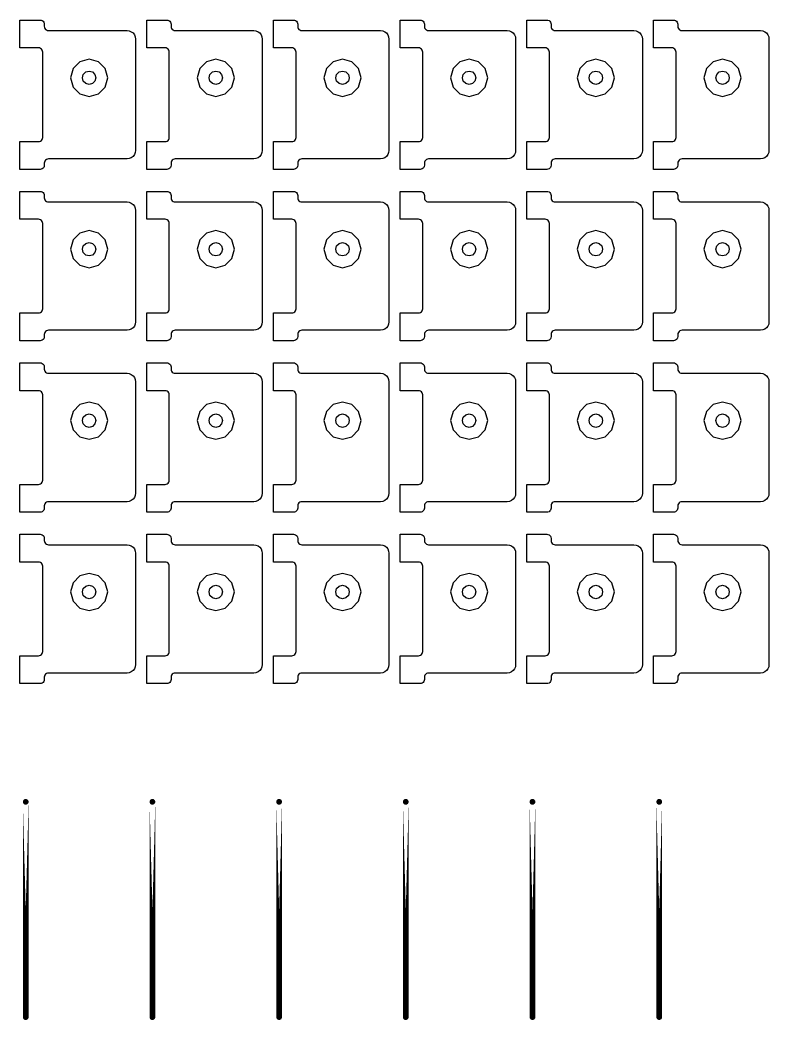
# Model space of a CAD drawing. Extents: x 11 to 212, y 11 to 212.
# Drawn here: x 157 to 167.44, y 46.96 to 60.89 of the extents above; entities that cross this region are included whole.
import ezdxf

# ---------------------------------------------------------------- set-up
doc = ezdxf.new("R2010")
doc.units = 0
doc.layers.get('0').update_dxf_attribs({"linetype": 'continuous'})
doc.layers.add('G', color=7, linetype='continuous')

# ---------------------------------------------------------------- blocks, each defined once
blk = doc.blocks.new('cutlineendpoint')
at = {"const_width": 0.04}
blk.add_lwpolyline([(-0.02, 0, 1), (0.02, 0, 1)], format="xyb", close=True, dxfattribs=at)

msp = doc.modelspace()

# ---------------------------------------------------------------- linework, layer by layer
at = {"layer": 'G'}
for points in [[(157.259, 59.2), (157.274, 59.202), (157.288, 59.208), (157.3, 59.217), (157.31, 59.229), (157.316, 59.244), (157.318, 59.259), (157.318, 60.447), (157.316, 60.462), (157.31, 60.476), (157.3, 60.489), (157.288, 60.498), (157.274, 60.504), (157.259, 60.506), (157.002, 60.506), (157.002, 60.894), (157.282, 60.894), (157.298, 60.892), (157.312, 60.886), (157.324, 60.877), (157.333, 60.865), (157.339, 60.851), (157.341, 60.835), (157.341, 60.806), (157.343, 60.791), (157.349, 60.776), (157.358, 60.764), (157.371, 60.755), (157.385, 60.749), (157.4, 60.747), (158.494, 60.747), (158.525, 60.743), (158.553, 60.731), (158.577, 60.713), (158.596, 60.688), (158.608, 60.66), (158.612, 60.629), (158.612, 59.076), (158.608, 59.046), (158.596, 59.018), (158.577, 58.993), (158.553, 58.975), (158.525, 58.963), (158.494, 58.959), (157.4, 58.959), (157.385, 58.957), (157.371, 58.951), (157.358, 58.942), (157.349, 58.929), (157.343, 58.915), (157.341, 58.9), (157.341, 58.871), (157.339, 58.855), (157.333, 58.841), (157.324, 58.829), (157.312, 58.82), (157.298, 58.814), (157.282, 58.812), (157.002, 58.812), (157.002, 59.2)], [(159.024, 59.2), (159.039, 59.202), (159.053, 59.208), (159.065, 59.217), (159.074, 59.229), (159.08, 59.244), (159.082, 59.259), (159.082, 60.447), (159.08, 60.462), (159.074, 60.476), (159.065, 60.489), (159.053, 60.498), (159.039, 60.504), (159.024, 60.506), (158.767, 60.506), (158.767, 60.894), (159.047, 60.894), (159.062, 60.892), (159.076, 60.886), (159.089, 60.877), (159.098, 60.865), (159.104, 60.851), (159.106, 60.835), (159.106, 60.806), (159.108, 60.791), (159.114, 60.776), (159.123, 60.764), (159.135, 60.755), (159.149, 60.749), (159.165, 60.747), (160.259, 60.747), (160.289, 60.743), (160.318, 60.731), (160.342, 60.713), (160.361, 60.688), (160.372, 60.66), (160.376, 60.629), (160.376, 59.076), (160.372, 59.046), (160.361, 59.018), (160.342, 58.993), (160.318, 58.975), (160.289, 58.963), (160.259, 58.959), (159.165, 58.959), (159.149, 58.957), (159.135, 58.951), (159.123, 58.942), (159.114, 58.929), (159.108, 58.915), (159.106, 58.9), (159.106, 58.871), (159.104, 58.855), (159.098, 58.841), (159.089, 58.829), (159.076, 58.82), (159.062, 58.814), (159.047, 58.812), (158.767, 58.812), (158.767, 59.2)], [(160.788, 59.2), (160.803, 59.202), (160.818, 59.208), (160.83, 59.217), (160.839, 59.229), (160.845, 59.244), (160.847, 59.259), (160.847, 60.447), (160.845, 60.462), (160.839, 60.476), (160.83, 60.489), (160.818, 60.498), (160.803, 60.504), (160.788, 60.506), (160.532, 60.506), (160.532, 60.894), (160.812, 60.894), (160.827, 60.892), (160.841, 60.886), (160.853, 60.877), (160.863, 60.865), (160.869, 60.851), (160.871, 60.835), (160.871, 60.806), (160.873, 60.791), (160.878, 60.776), (160.888, 60.764), (160.9, 60.755), (160.914, 60.749), (160.929, 60.747), (162.024, 60.747), (162.054, 60.743), (162.082, 60.731), (162.107, 60.713), (162.125, 60.688), (162.137, 60.66), (162.141, 60.629), (162.141, 59.076), (162.137, 59.046), (162.125, 59.018), (162.107, 58.993), (162.082, 58.975), (162.054, 58.963), (162.024, 58.959), (160.929, 58.959), (160.914, 58.957), (160.9, 58.951), (160.888, 58.942), (160.878, 58.929), (160.873, 58.915), (160.871, 58.9), (160.871, 58.871), (160.869, 58.855), (160.863, 58.841), (160.853, 58.829), (160.841, 58.82), (160.827, 58.814), (160.812, 58.812), (160.532, 58.812), (160.532, 59.2)], [(162.553, 59.2), (162.568, 59.202), (162.582, 59.208), (162.595, 59.217), (162.604, 59.229), (162.61, 59.244), (162.612, 59.259), (162.612, 60.447), (162.61, 60.462), (162.604, 60.476), (162.595, 60.489), (162.582, 60.498), (162.568, 60.504), (162.553, 60.506), (162.296, 60.506), (162.296, 60.894), (162.576, 60.894), (162.592, 60.892), (162.606, 60.886), (162.618, 60.877), (162.627, 60.865), (162.633, 60.851), (162.635, 60.835), (162.635, 60.806), (162.637, 60.791), (162.643, 60.776), (162.653, 60.764), (162.665, 60.755), (162.679, 60.749), (162.694, 60.747), (163.788, 60.747), (163.819, 60.743), (163.847, 60.731), (163.871, 60.713), (163.89, 60.688), (163.902, 60.66), (163.906, 60.629), (163.906, 59.076), (163.902, 59.046), (163.89, 59.018), (163.871, 58.993), (163.847, 58.975), (163.819, 58.963), (163.788, 58.959), (162.694, 58.959), (162.679, 58.957), (162.665, 58.951), (162.653, 58.942), (162.643, 58.929), (162.637, 58.915), (162.635, 58.9), (162.635, 58.871), (162.633, 58.855), (162.627, 58.841), (162.618, 58.829), (162.606, 58.82), (162.592, 58.814), (162.576, 58.812), (162.296, 58.812), (162.296, 59.2)], [(164.318, 59.2), (164.333, 59.202), (164.347, 59.208), (164.359, 59.217), (164.369, 59.229), (164.374, 59.244), (164.376, 59.259), (164.376, 60.447), (164.374, 60.462), (164.369, 60.476), (164.359, 60.489), (164.347, 60.498), (164.333, 60.504), (164.318, 60.506), (164.061, 60.506), (164.061, 60.894), (164.341, 60.894), (164.356, 60.892), (164.371, 60.886), (164.383, 60.877), (164.392, 60.865), (164.398, 60.851), (164.4, 60.835), (164.4, 60.806), (164.402, 60.791), (164.408, 60.776), (164.417, 60.764), (164.429, 60.755), (164.444, 60.749), (164.459, 60.747), (165.553, 60.747), (165.583, 60.743), (165.612, 60.731), (165.636, 60.713), (165.655, 60.688), (165.667, 60.66), (165.671, 60.629), (165.671, 59.076), (165.667, 59.046), (165.655, 59.018), (165.636, 58.993), (165.612, 58.975), (165.583, 58.963), (165.553, 58.959), (164.459, 58.959), (164.444, 58.957), (164.429, 58.951), (164.417, 58.942), (164.408, 58.929), (164.402, 58.915), (164.4, 58.9), (164.4, 58.871), (164.398, 58.855), (164.392, 58.841), (164.383, 58.829), (164.371, 58.82), (164.356, 58.814), (164.341, 58.812), (164.061, 58.812), (164.061, 59.2)], [(166.082, 59.2), (166.098, 59.202), (166.112, 59.208), (166.124, 59.217), (166.133, 59.229), (166.139, 59.244), (166.141, 59.259), (166.141, 60.447), (166.139, 60.462), (166.133, 60.476), (166.124, 60.489), (166.112, 60.498), (166.098, 60.504), (166.082, 60.506), (165.826, 60.506), (165.826, 60.894), (166.106, 60.894), (166.121, 60.892), (166.135, 60.886), (166.147, 60.877), (166.157, 60.865), (166.163, 60.851), (166.165, 60.835), (166.165, 60.806), (166.167, 60.791), (166.173, 60.776), (166.182, 60.764), (166.194, 60.755), (166.208, 60.749), (166.224, 60.747), (167.318, 60.747), (167.348, 60.743), (167.376, 60.731), (167.401, 60.713), (167.42, 60.688), (167.431, 60.66), (167.435, 60.629), (167.435, 59.076), (167.431, 59.046), (167.42, 59.018), (167.401, 58.993), (167.376, 58.975), (167.348, 58.963), (167.318, 58.959), (166.224, 58.959), (166.208, 58.957), (166.194, 58.951), (166.182, 58.942), (166.173, 58.929), (166.167, 58.915), (166.165, 58.9), (166.165, 58.871), (166.163, 58.855), (166.157, 58.841), (166.147, 58.829), (166.135, 58.82), (166.121, 58.814), (166.106, 58.812), (165.826, 58.812), (165.826, 59.2)], [(158.189, 59.959), (158.224, 60.088), (158.189, 60.218), (158.094, 60.312), (157.965, 60.347), (157.835, 60.312), (157.741, 60.218), (157.706, 60.088), (157.741, 59.959), (157.835, 59.864), (157.965, 59.829), (158.094, 59.864)], [(159.954, 59.959), (159.988, 60.088), (159.954, 60.218), (159.859, 60.312), (159.729, 60.347), (159.6, 60.312), (159.505, 60.218), (159.471, 60.088), (159.505, 59.959), (159.6, 59.864), (159.729, 59.829), (159.859, 59.864)], [(161.718, 59.959), (161.753, 60.088), (161.718, 60.218), (161.624, 60.312), (161.494, 60.347), (161.365, 60.312), (161.27, 60.218), (161.235, 60.088), (161.27, 59.959), (161.365, 59.864), (161.494, 59.829), (161.624, 59.864)], [(163.483, 59.959), (163.518, 60.088), (163.483, 60.218), (163.388, 60.312), (163.259, 60.347), (163.129, 60.312), (163.035, 60.218), (163, 60.088), (163.035, 59.959), (163.129, 59.864), (163.259, 59.829), (163.388, 59.864)], [(165.248, 59.959), (165.282, 60.088), (165.248, 60.218), (165.153, 60.312), (165.024, 60.347), (164.894, 60.312), (164.799, 60.218), (164.765, 60.088), (164.799, 59.959), (164.894, 59.864), (165.024, 59.829), (165.153, 59.864)], [(167.012, 59.959), (167.047, 60.088), (167.012, 60.218), (166.918, 60.312), (166.788, 60.347), (166.659, 60.312), (166.564, 60.218), (166.529, 60.088), (166.564, 59.959), (166.659, 59.864), (166.788, 59.829), (166.918, 59.864)], [(158.059, 60.088), (158.046, 60.041), (158.012, 60.007), (157.965, 59.994), (157.918, 60.007), (157.883, 60.041), (157.871, 60.088), (157.883, 60.135), (157.918, 60.17), (157.965, 60.182), (158.012, 60.17), (158.046, 60.135)], [(159.824, 60.088), (159.811, 60.041), (159.776, 60.007), (159.729, 59.994), (159.682, 60.007), (159.648, 60.041), (159.635, 60.088), (159.648, 60.135), (159.682, 60.17), (159.729, 60.182), (159.776, 60.17), (159.811, 60.135)], [(161.588, 60.088), (161.576, 60.041), (161.541, 60.007), (161.494, 59.994), (161.447, 60.007), (161.413, 60.041), (161.4, 60.088), (161.413, 60.135), (161.447, 60.17), (161.494, 60.182), (161.541, 60.17), (161.576, 60.135)], [(163.353, 60.088), (163.34, 60.041), (163.306, 60.007), (163.259, 59.994), (163.212, 60.007), (163.177, 60.041), (163.165, 60.088), (163.177, 60.135), (163.212, 60.17), (163.259, 60.182), (163.306, 60.17), (163.34, 60.135)], [(165.118, 60.088), (165.105, 60.041), (165.071, 60.007), (165.024, 59.994), (164.976, 60.007), (164.942, 60.041), (164.929, 60.088), (164.942, 60.135), (164.976, 60.17), (165.024, 60.182), (165.071, 60.17), (165.105, 60.135)], [(166.882, 60.088), (166.87, 60.041), (166.835, 60.007), (166.788, 59.994), (166.741, 60.007), (166.707, 60.041), (166.694, 60.088), (166.707, 60.135), (166.741, 60.17), (166.788, 60.182), (166.835, 60.17), (166.87, 60.135)], [(157.259, 56.812), (157.274, 56.814), (157.288, 56.82), (157.3, 56.829), (157.31, 56.841), (157.316, 56.855), (157.318, 56.871), (157.318, 58.059), (157.316, 58.074), (157.31, 58.088), (157.3, 58.1), (157.288, 58.11), (157.274, 58.116), (157.259, 58.118), (157.002, 58.118), (157.002, 58.506), (157.282, 58.506), (157.298, 58.504), (157.312, 58.498), (157.324, 58.489), (157.333, 58.476), (157.339, 58.462), (157.341, 58.447), (157.341, 58.418), (157.343, 58.402), (157.349, 58.388), (157.358, 58.376), (157.371, 58.367), (157.385, 58.361), (157.4, 58.359), (158.494, 58.359), (158.525, 58.355), (158.553, 58.343), (158.577, 58.324), (158.596, 58.3), (158.608, 58.272), (158.612, 58.241), (158.612, 56.688), (158.608, 56.658), (158.596, 56.629), (158.577, 56.605), (158.553, 56.586), (158.525, 56.575), (158.494, 56.571), (157.4, 56.571), (157.385, 56.569), (157.371, 56.563), (157.358, 56.553), (157.349, 56.541), (157.343, 56.527), (157.341, 56.512), (157.341, 56.482), (157.339, 56.467), (157.333, 56.453), (157.324, 56.441), (157.312, 56.431), (157.298, 56.426), (157.282, 56.424), (157.002, 56.424), (157.002, 56.812)], [(159.024, 56.812), (159.039, 56.814), (159.053, 56.82), (159.065, 56.829), (159.074, 56.841), (159.08, 56.855), (159.082, 56.871), (159.082, 58.059), (159.08, 58.074), (159.074, 58.088), (159.065, 58.1), (159.053, 58.11), (159.039, 58.116), (159.024, 58.118), (158.767, 58.118), (158.767, 58.506), (159.047, 58.506), (159.062, 58.504), (159.076, 58.498), (159.089, 58.489), (159.098, 58.476), (159.104, 58.462), (159.106, 58.447), (159.106, 58.418), (159.108, 58.402), (159.114, 58.388), (159.123, 58.376), (159.135, 58.367), (159.149, 58.361), (159.165, 58.359), (160.259, 58.359), (160.289, 58.355), (160.318, 58.343), (160.342, 58.324), (160.361, 58.3), (160.372, 58.272), (160.376, 58.241), (160.376, 56.688), (160.372, 56.658), (160.361, 56.629), (160.342, 56.605), (160.318, 56.586), (160.289, 56.575), (160.259, 56.571), (159.165, 56.571), (159.149, 56.569), (159.135, 56.563), (159.123, 56.553), (159.114, 56.541), (159.108, 56.527), (159.106, 56.512), (159.106, 56.482), (159.104, 56.467), (159.098, 56.453), (159.089, 56.441), (159.076, 56.431), (159.062, 56.426), (159.047, 56.424), (158.767, 56.424), (158.767, 56.812)], [(160.788, 56.812), (160.803, 56.814), (160.818, 56.82), (160.83, 56.829), (160.839, 56.841), (160.845, 56.855), (160.847, 56.871), (160.847, 58.059), (160.845, 58.074), (160.839, 58.088), (160.83, 58.1), (160.818, 58.11), (160.803, 58.116), (160.788, 58.118), (160.532, 58.118), (160.532, 58.506), (160.812, 58.506), (160.827, 58.504), (160.841, 58.498), (160.853, 58.489), (160.863, 58.476), (160.869, 58.462), (160.871, 58.447), (160.871, 58.418), (160.873, 58.402), (160.878, 58.388), (160.888, 58.376), (160.9, 58.367), (160.914, 58.361), (160.929, 58.359), (162.024, 58.359), (162.054, 58.355), (162.082, 58.343), (162.107, 58.324), (162.125, 58.3), (162.137, 58.272), (162.141, 58.241), (162.141, 56.688), (162.137, 56.658), (162.125, 56.629), (162.107, 56.605), (162.082, 56.586), (162.054, 56.575), (162.024, 56.571), (160.929, 56.571), (160.914, 56.569), (160.9, 56.563), (160.888, 56.553), (160.878, 56.541), (160.873, 56.527), (160.871, 56.512), (160.871, 56.482), (160.869, 56.467), (160.863, 56.453), (160.853, 56.441), (160.841, 56.431), (160.827, 56.426), (160.812, 56.424), (160.532, 56.424), (160.532, 56.812)], [(162.553, 56.812), (162.568, 56.814), (162.582, 56.82), (162.595, 56.829), (162.604, 56.841), (162.61, 56.855), (162.612, 56.871), (162.612, 58.059), (162.61, 58.074), (162.604, 58.088), (162.595, 58.1), (162.582, 58.11), (162.568, 58.116), (162.553, 58.118), (162.296, 58.118), (162.296, 58.506), (162.576, 58.506), (162.592, 58.504), (162.606, 58.498), (162.618, 58.489), (162.627, 58.476), (162.633, 58.462), (162.635, 58.447), (162.635, 58.418), (162.637, 58.402), (162.643, 58.388), (162.653, 58.376), (162.665, 58.367), (162.679, 58.361), (162.694, 58.359), (163.788, 58.359), (163.819, 58.355), (163.847, 58.343), (163.871, 58.324), (163.89, 58.3), (163.902, 58.272), (163.906, 58.241), (163.906, 56.688), (163.902, 56.658), (163.89, 56.629), (163.871, 56.605), (163.847, 56.586), (163.819, 56.575), (163.788, 56.571), (162.694, 56.571), (162.679, 56.569), (162.665, 56.563), (162.653, 56.553), (162.643, 56.541), (162.637, 56.527), (162.635, 56.512), (162.635, 56.482), (162.633, 56.467), (162.627, 56.453), (162.618, 56.441), (162.606, 56.431), (162.592, 56.426), (162.576, 56.424), (162.296, 56.424), (162.296, 56.812)], [(164.318, 56.812), (164.333, 56.814), (164.347, 56.82), (164.359, 56.829), (164.369, 56.841), (164.374, 56.855), (164.376, 56.871), (164.376, 58.059), (164.374, 58.074), (164.369, 58.088), (164.359, 58.1), (164.347, 58.11), (164.333, 58.116), (164.318, 58.118), (164.061, 58.118), (164.061, 58.506), (164.341, 58.506), (164.356, 58.504), (164.371, 58.498), (164.383, 58.489), (164.392, 58.476), (164.398, 58.462), (164.4, 58.447), (164.4, 58.418), (164.402, 58.402), (164.408, 58.388), (164.417, 58.376), (164.429, 58.367), (164.444, 58.361), (164.459, 58.359), (165.553, 58.359), (165.583, 58.355), (165.612, 58.343), (165.636, 58.324), (165.655, 58.3), (165.667, 58.272), (165.671, 58.241), (165.671, 56.688), (165.667, 56.658), (165.655, 56.629), (165.636, 56.605), (165.612, 56.586), (165.583, 56.575), (165.553, 56.571), (164.459, 56.571), (164.444, 56.569), (164.429, 56.563), (164.417, 56.553), (164.408, 56.541), (164.402, 56.527), (164.4, 56.512), (164.4, 56.482), (164.398, 56.467), (164.392, 56.453), (164.383, 56.441), (164.371, 56.431), (164.356, 56.426), (164.341, 56.424), (164.061, 56.424), (164.061, 56.812)], [(166.082, 56.812), (166.098, 56.814), (166.112, 56.82), (166.124, 56.829), (166.133, 56.841), (166.139, 56.855), (166.141, 56.871), (166.141, 58.059), (166.139, 58.074), (166.133, 58.088), (166.124, 58.1), (166.112, 58.11), (166.098, 58.116), (166.082, 58.118), (165.826, 58.118), (165.826, 58.506), (166.106, 58.506), (166.121, 58.504), (166.135, 58.498), (166.147, 58.489), (166.157, 58.476), (166.163, 58.462), (166.165, 58.447), (166.165, 58.418), (166.167, 58.402), (166.173, 58.388), (166.182, 58.376), (166.194, 58.367), (166.208, 58.361), (166.224, 58.359), (167.318, 58.359), (167.348, 58.355), (167.376, 58.343), (167.401, 58.324), (167.42, 58.3), (167.431, 58.272), (167.435, 58.241), (167.435, 56.688), (167.431, 56.658), (167.42, 56.629), (167.401, 56.605), (167.376, 56.586), (167.348, 56.575), (167.318, 56.571), (166.224, 56.571), (166.208, 56.569), (166.194, 56.563), (166.182, 56.553), (166.173, 56.541), (166.167, 56.527), (166.165, 56.512), (166.165, 56.482), (166.163, 56.467), (166.157, 56.453), (166.147, 56.441), (166.135, 56.431), (166.121, 56.426), (166.106, 56.424), (165.826, 56.424), (165.826, 56.812)], [(158.189, 57.571), (158.224, 57.7), (158.189, 57.829), (158.094, 57.924), (157.965, 57.959), (157.835, 57.924), (157.741, 57.829), (157.706, 57.7), (157.741, 57.571), (157.835, 57.476), (157.965, 57.441), (158.094, 57.476)], [(159.954, 57.571), (159.988, 57.7), (159.954, 57.829), (159.859, 57.924), (159.729, 57.959), (159.6, 57.924), (159.505, 57.829), (159.471, 57.7), (159.505, 57.571), (159.6, 57.476), (159.729, 57.441), (159.859, 57.476)], [(161.718, 57.571), (161.753, 57.7), (161.718, 57.829), (161.624, 57.924), (161.494, 57.959), (161.365, 57.924), (161.27, 57.829), (161.235, 57.7), (161.27, 57.571), (161.365, 57.476), (161.494, 57.441), (161.624, 57.476)], [(163.483, 57.571), (163.518, 57.7), (163.483, 57.829), (163.388, 57.924), (163.259, 57.959), (163.129, 57.924), (163.035, 57.829), (163, 57.7), (163.035, 57.571), (163.129, 57.476), (163.259, 57.441), (163.388, 57.476)], [(165.248, 57.571), (165.282, 57.7), (165.248, 57.829), (165.153, 57.924), (165.024, 57.959), (164.894, 57.924), (164.799, 57.829), (164.765, 57.7), (164.799, 57.571), (164.894, 57.476), (165.024, 57.441), (165.153, 57.476)], [(167.012, 57.571), (167.047, 57.7), (167.012, 57.829), (166.918, 57.924), (166.788, 57.959), (166.659, 57.924), (166.564, 57.829), (166.529, 57.7), (166.564, 57.571), (166.659, 57.476), (166.788, 57.441), (166.918, 57.476)], [(158.059, 57.7), (158.046, 57.653), (158.012, 57.618), (157.965, 57.606), (157.918, 57.618), (157.883, 57.653), (157.871, 57.7), (157.883, 57.747), (157.918, 57.782), (157.965, 57.794), (158.012, 57.782), (158.046, 57.747)], [(159.824, 57.7), (159.811, 57.653), (159.776, 57.618), (159.729, 57.606), (159.682, 57.618), (159.648, 57.653), (159.635, 57.7), (159.648, 57.747), (159.682, 57.782), (159.729, 57.794), (159.776, 57.782), (159.811, 57.747)], [(161.588, 57.7), (161.576, 57.653), (161.541, 57.618), (161.494, 57.606), (161.447, 57.618), (161.413, 57.653), (161.4, 57.7), (161.413, 57.747), (161.447, 57.782), (161.494, 57.794), (161.541, 57.782), (161.576, 57.747)], [(163.353, 57.7), (163.34, 57.653), (163.306, 57.618), (163.259, 57.606), (163.212, 57.618), (163.177, 57.653), (163.165, 57.7), (163.177, 57.747), (163.212, 57.782), (163.259, 57.794), (163.306, 57.782), (163.34, 57.747)], [(165.118, 57.7), (165.105, 57.653), (165.071, 57.618), (165.024, 57.606), (164.976, 57.618), (164.942, 57.653), (164.929, 57.7), (164.942, 57.747), (164.976, 57.782), (165.024, 57.794), (165.071, 57.782), (165.105, 57.747)], [(166.882, 57.7), (166.87, 57.653), (166.835, 57.618), (166.788, 57.606), (166.741, 57.618), (166.707, 57.653), (166.694, 57.7), (166.707, 57.747), (166.741, 57.782), (166.788, 57.794), (166.835, 57.782), (166.87, 57.747)], [(157.259, 54.424), (157.274, 54.426), (157.288, 54.431), (157.3, 54.441), (157.31, 54.453), (157.316, 54.467), (157.318, 54.482), (157.318, 55.671), (157.316, 55.686), (157.31, 55.7), (157.3, 55.712), (157.288, 55.722), (157.274, 55.727), (157.259, 55.729), (157.002, 55.729), (157.002, 56.118), (157.282, 56.118), (157.298, 56.116), (157.312, 56.11), (157.324, 56.1), (157.333, 56.088), (157.339, 56.074), (157.341, 56.059), (157.341, 56.029), (157.343, 56.014), (157.349, 56), (157.358, 55.988), (157.371, 55.978), (157.385, 55.973), (157.4, 55.971), (158.494, 55.971), (158.525, 55.967), (158.553, 55.955), (158.577, 55.936), (158.596, 55.912), (158.608, 55.883), (158.612, 55.853), (158.612, 54.3), (158.608, 54.27), (158.596, 54.241), (158.577, 54.217), (158.553, 54.198), (158.525, 54.186), (158.494, 54.182), (157.4, 54.182), (157.385, 54.18), (157.371, 54.174), (157.358, 54.165), (157.349, 54.153), (157.343, 54.139), (157.341, 54.124), (157.341, 54.094), (157.339, 54.079), (157.333, 54.065), (157.324, 54.053), (157.312, 54.043), (157.298, 54.037), (157.282, 54.035), (157.002, 54.035), (157.002, 54.424)], [(159.024, 54.424), (159.039, 54.426), (159.053, 54.431), (159.065, 54.441), (159.074, 54.453), (159.08, 54.467), (159.082, 54.482), (159.082, 55.671), (159.08, 55.686), (159.074, 55.7), (159.065, 55.712), (159.053, 55.722), (159.039, 55.727), (159.024, 55.729), (158.767, 55.729), (158.767, 56.118), (159.047, 56.118), (159.062, 56.116), (159.076, 56.11), (159.089, 56.1), (159.098, 56.088), (159.104, 56.074), (159.106, 56.059), (159.106, 56.029), (159.108, 56.014), (159.114, 56), (159.123, 55.988), (159.135, 55.978), (159.149, 55.973), (159.165, 55.971), (160.259, 55.971), (160.289, 55.967), (160.318, 55.955), (160.342, 55.936), (160.361, 55.912), (160.372, 55.883), (160.376, 55.853), (160.376, 54.3), (160.372, 54.27), (160.361, 54.241), (160.342, 54.217), (160.318, 54.198), (160.289, 54.186), (160.259, 54.182), (159.165, 54.182), (159.149, 54.18), (159.135, 54.174), (159.123, 54.165), (159.114, 54.153), (159.108, 54.139), (159.106, 54.124), (159.106, 54.094), (159.104, 54.079), (159.098, 54.065), (159.089, 54.053), (159.076, 54.043), (159.062, 54.037), (159.047, 54.035), (158.767, 54.035), (158.767, 54.424)], [(160.788, 54.424), (160.803, 54.426), (160.818, 54.431), (160.83, 54.441), (160.839, 54.453), (160.845, 54.467), (160.847, 54.482), (160.847, 55.671), (160.845, 55.686), (160.839, 55.7), (160.83, 55.712), (160.818, 55.722), (160.803, 55.727), (160.788, 55.729), (160.532, 55.729), (160.532, 56.118), (160.812, 56.118), (160.827, 56.116), (160.841, 56.11), (160.853, 56.1), (160.863, 56.088), (160.869, 56.074), (160.871, 56.059), (160.871, 56.029), (160.873, 56.014), (160.878, 56), (160.888, 55.988), (160.9, 55.978), (160.914, 55.973), (160.929, 55.971), (162.024, 55.971), (162.054, 55.967), (162.082, 55.955), (162.107, 55.936), (162.125, 55.912), (162.137, 55.883), (162.141, 55.853), (162.141, 54.3), (162.137, 54.27), (162.125, 54.241), (162.107, 54.217), (162.082, 54.198), (162.054, 54.186), (162.024, 54.182), (160.929, 54.182), (160.914, 54.18), (160.9, 54.174), (160.888, 54.165), (160.878, 54.153), (160.873, 54.139), (160.871, 54.124), (160.871, 54.094), (160.869, 54.079), (160.863, 54.065), (160.853, 54.053), (160.841, 54.043), (160.827, 54.037), (160.812, 54.035), (160.532, 54.035), (160.532, 54.424)], [(162.553, 54.424), (162.568, 54.426), (162.582, 54.431), (162.595, 54.441), (162.604, 54.453), (162.61, 54.467), (162.612, 54.482), (162.612, 55.671), (162.61, 55.686), (162.604, 55.7), (162.595, 55.712), (162.582, 55.722), (162.568, 55.727), (162.553, 55.729), (162.296, 55.729), (162.296, 56.118), (162.576, 56.118), (162.592, 56.116), (162.606, 56.11), (162.618, 56.1), (162.627, 56.088), (162.633, 56.074), (162.635, 56.059), (162.635, 56.029), (162.637, 56.014), (162.643, 56), (162.653, 55.988), (162.665, 55.978), (162.679, 55.973), (162.694, 55.971), (163.788, 55.971), (163.819, 55.967), (163.847, 55.955), (163.871, 55.936), (163.89, 55.912), (163.902, 55.883), (163.906, 55.853), (163.906, 54.3), (163.902, 54.27), (163.89, 54.241), (163.871, 54.217), (163.847, 54.198), (163.819, 54.186), (163.788, 54.182), (162.694, 54.182), (162.679, 54.18), (162.665, 54.174), (162.653, 54.165), (162.643, 54.153), (162.637, 54.139), (162.635, 54.124), (162.635, 54.094), (162.633, 54.079), (162.627, 54.065), (162.618, 54.053), (162.606, 54.043), (162.592, 54.037), (162.576, 54.035), (162.296, 54.035), (162.296, 54.424)], [(164.318, 54.424), (164.333, 54.426), (164.347, 54.431), (164.359, 54.441), (164.369, 54.453), (164.374, 54.467), (164.376, 54.482), (164.376, 55.671), (164.374, 55.686), (164.369, 55.7), (164.359, 55.712), (164.347, 55.722), (164.333, 55.727), (164.318, 55.729), (164.061, 55.729), (164.061, 56.118), (164.341, 56.118), (164.356, 56.116), (164.371, 56.11), (164.383, 56.1), (164.392, 56.088), (164.398, 56.074), (164.4, 56.059), (164.4, 56.029), (164.402, 56.014), (164.408, 56), (164.417, 55.988), (164.429, 55.978), (164.444, 55.973), (164.459, 55.971), (165.553, 55.971), (165.583, 55.967), (165.612, 55.955), (165.636, 55.936), (165.655, 55.912), (165.667, 55.883), (165.671, 55.853), (165.671, 54.3), (165.667, 54.27), (165.655, 54.241), (165.636, 54.217), (165.612, 54.198), (165.583, 54.186), (165.553, 54.182), (164.459, 54.182), (164.444, 54.18), (164.429, 54.174), (164.417, 54.165), (164.408, 54.153), (164.402, 54.139), (164.4, 54.124), (164.4, 54.094), (164.398, 54.079), (164.392, 54.065), (164.383, 54.053), (164.371, 54.043), (164.356, 54.037), (164.341, 54.035), (164.061, 54.035), (164.061, 54.424)], [(166.082, 54.424), (166.098, 54.426), (166.112, 54.431), (166.124, 54.441), (166.133, 54.453), (166.139, 54.467), (166.141, 54.482), (166.141, 55.671), (166.139, 55.686), (166.133, 55.7), (166.124, 55.712), (166.112, 55.722), (166.098, 55.727), (166.082, 55.729), (165.826, 55.729), (165.826, 56.118), (166.106, 56.118), (166.121, 56.116), (166.135, 56.11), (166.147, 56.1), (166.157, 56.088), (166.163, 56.074), (166.165, 56.059), (166.165, 56.029), (166.167, 56.014), (166.173, 56), (166.182, 55.988), (166.194, 55.978), (166.208, 55.973), (166.224, 55.971), (167.318, 55.971), (167.348, 55.967), (167.376, 55.955), (167.401, 55.936), (167.42, 55.912), (167.431, 55.883), (167.435, 55.853), (167.435, 54.3), (167.431, 54.27), (167.42, 54.241), (167.401, 54.217), (167.376, 54.198), (167.348, 54.186), (167.318, 54.182), (166.224, 54.182), (166.208, 54.18), (166.194, 54.174), (166.182, 54.165), (166.173, 54.153), (166.167, 54.139), (166.165, 54.124), (166.165, 54.094), (166.163, 54.079), (166.157, 54.065), (166.147, 54.053), (166.135, 54.043), (166.121, 54.037), (166.106, 54.035), (165.826, 54.035), (165.826, 54.424)], [(158.189, 55.182), (158.224, 55.312), (158.189, 55.441), (158.094, 55.536), (157.965, 55.571), (157.835, 55.536), (157.741, 55.441), (157.706, 55.312), (157.741, 55.182), (157.835, 55.088), (157.965, 55.053), (158.094, 55.088)], [(159.954, 55.182), (159.988, 55.312), (159.954, 55.441), (159.859, 55.536), (159.729, 55.571), (159.6, 55.536), (159.505, 55.441), (159.471, 55.312), (159.505, 55.182), (159.6, 55.088), (159.729, 55.053), (159.859, 55.088)], [(161.718, 55.182), (161.753, 55.312), (161.718, 55.441), (161.624, 55.536), (161.494, 55.571), (161.365, 55.536), (161.27, 55.441), (161.235, 55.312), (161.27, 55.182), (161.365, 55.088), (161.494, 55.053), (161.624, 55.088)], [(163.483, 55.182), (163.518, 55.312), (163.483, 55.441), (163.388, 55.536), (163.259, 55.571), (163.129, 55.536), (163.035, 55.441), (163, 55.312), (163.035, 55.182), (163.129, 55.088), (163.259, 55.053), (163.388, 55.088)], [(165.248, 55.182), (165.282, 55.312), (165.248, 55.441), (165.153, 55.536), (165.024, 55.571), (164.894, 55.536), (164.799, 55.441), (164.765, 55.312), (164.799, 55.182), (164.894, 55.088), (165.024, 55.053), (165.153, 55.088)], [(167.012, 55.182), (167.047, 55.312), (167.012, 55.441), (166.918, 55.536), (166.788, 55.571), (166.659, 55.536), (166.564, 55.441), (166.529, 55.312), (166.564, 55.182), (166.659, 55.088), (166.788, 55.053), (166.918, 55.088)], [(158.059, 55.312), (158.046, 55.265), (158.012, 55.23), (157.965, 55.218), (157.918, 55.23), (157.883, 55.265), (157.871, 55.312), (157.883, 55.359), (157.918, 55.393), (157.965, 55.406), (158.012, 55.393), (158.046, 55.359)], [(159.824, 55.312), (159.811, 55.265), (159.776, 55.23), (159.729, 55.218), (159.682, 55.23), (159.648, 55.265), (159.635, 55.312), (159.648, 55.359), (159.682, 55.393), (159.729, 55.406), (159.776, 55.393), (159.811, 55.359)], [(161.588, 55.312), (161.576, 55.265), (161.541, 55.23), (161.494, 55.218), (161.447, 55.23), (161.413, 55.265), (161.4, 55.312), (161.413, 55.359), (161.447, 55.393), (161.494, 55.406), (161.541, 55.393), (161.576, 55.359)], [(163.353, 55.312), (163.34, 55.265), (163.306, 55.23), (163.259, 55.218), (163.212, 55.23), (163.177, 55.265), (163.165, 55.312), (163.177, 55.359), (163.212, 55.393), (163.259, 55.406), (163.306, 55.393), (163.34, 55.359)], [(165.118, 55.312), (165.105, 55.265), (165.071, 55.23), (165.024, 55.218), (164.976, 55.23), (164.942, 55.265), (164.929, 55.312), (164.942, 55.359), (164.976, 55.393), (165.024, 55.406), (165.071, 55.393), (165.105, 55.359)], [(166.882, 55.312), (166.87, 55.265), (166.835, 55.23), (166.788, 55.218), (166.741, 55.23), (166.707, 55.265), (166.694, 55.312), (166.707, 55.359), (166.741, 55.393), (166.788, 55.406), (166.835, 55.393), (166.87, 55.359)], [(157.259, 52.035), (157.274, 52.037), (157.288, 52.043), (157.3, 52.053), (157.31, 52.065), (157.316, 52.079), (157.318, 52.094), (157.318, 53.282), (157.316, 53.298), (157.31, 53.312), (157.3, 53.324), (157.288, 53.333), (157.274, 53.339), (157.259, 53.341), (157.002, 53.341), (157.002, 53.729), (157.282, 53.729), (157.298, 53.727), (157.312, 53.722), (157.324, 53.712), (157.333, 53.7), (157.339, 53.686), (157.341, 53.671), (157.341, 53.641), (157.343, 53.626), (157.349, 53.612), (157.358, 53.6), (157.371, 53.59), (157.385, 53.584), (157.4, 53.582), (158.494, 53.582), (158.525, 53.578), (158.553, 53.567), (158.577, 53.548), (158.596, 53.524), (158.608, 53.495), (158.612, 53.465), (158.612, 51.912), (158.608, 51.881), (158.596, 51.853), (158.577, 51.829), (158.553, 51.81), (158.525, 51.798), (158.494, 51.794), (157.4, 51.794), (157.385, 51.792), (157.371, 51.786), (157.358, 51.777), (157.349, 51.765), (157.343, 51.751), (157.341, 51.735), (157.341, 51.706), (157.339, 51.691), (157.333, 51.676), (157.324, 51.664), (157.312, 51.655), (157.298, 51.649), (157.282, 51.647), (157.002, 51.647), (157.002, 52.035)], [(159.024, 52.035), (159.039, 52.037), (159.053, 52.043), (159.065, 52.053), (159.074, 52.065), (159.08, 52.079), (159.082, 52.094), (159.082, 53.282), (159.08, 53.298), (159.074, 53.312), (159.065, 53.324), (159.053, 53.333), (159.039, 53.339), (159.024, 53.341), (158.767, 53.341), (158.767, 53.729), (159.047, 53.729), (159.062, 53.727), (159.076, 53.722), (159.089, 53.712), (159.098, 53.7), (159.104, 53.686), (159.106, 53.671), (159.106, 53.641), (159.108, 53.626), (159.114, 53.612), (159.123, 53.6), (159.135, 53.59), (159.149, 53.584), (159.165, 53.582), (160.259, 53.582), (160.289, 53.578), (160.318, 53.567), (160.342, 53.548), (160.361, 53.524), (160.372, 53.495), (160.376, 53.465), (160.376, 51.912), (160.372, 51.881), (160.361, 51.853), (160.342, 51.829), (160.318, 51.81), (160.289, 51.798), (160.259, 51.794), (159.165, 51.794), (159.149, 51.792), (159.135, 51.786), (159.123, 51.777), (159.114, 51.765), (159.108, 51.751), (159.106, 51.735), (159.106, 51.706), (159.104, 51.691), (159.098, 51.676), (159.089, 51.664), (159.076, 51.655), (159.062, 51.649), (159.047, 51.647), (158.767, 51.647), (158.767, 52.035)], [(160.788, 52.035), (160.803, 52.037), (160.818, 52.043), (160.83, 52.053), (160.839, 52.065), (160.845, 52.079), (160.847, 52.094), (160.847, 53.282), (160.845, 53.298), (160.839, 53.312), (160.83, 53.324), (160.818, 53.333), (160.803, 53.339), (160.788, 53.341), (160.532, 53.341), (160.532, 53.729), (160.812, 53.729), (160.827, 53.727), (160.841, 53.722), (160.853, 53.712), (160.863, 53.7), (160.869, 53.686), (160.871, 53.671), (160.871, 53.641), (160.873, 53.626), (160.878, 53.612), (160.888, 53.6), (160.9, 53.59), (160.914, 53.584), (160.929, 53.582), (162.024, 53.582), (162.054, 53.578), (162.082, 53.567), (162.107, 53.548), (162.125, 53.524), (162.137, 53.495), (162.141, 53.465), (162.141, 51.912), (162.137, 51.881), (162.125, 51.853), (162.107, 51.829), (162.082, 51.81), (162.054, 51.798), (162.024, 51.794), (160.929, 51.794), (160.914, 51.792), (160.9, 51.786), (160.888, 51.777), (160.878, 51.765), (160.873, 51.751), (160.871, 51.735), (160.871, 51.706), (160.869, 51.691), (160.863, 51.676), (160.853, 51.664), (160.841, 51.655), (160.827, 51.649), (160.812, 51.647), (160.532, 51.647), (160.532, 52.035)], [(162.553, 52.035), (162.568, 52.037), (162.582, 52.043), (162.595, 52.053), (162.604, 52.065), (162.61, 52.079), (162.612, 52.094), (162.612, 53.282), (162.61, 53.298), (162.604, 53.312), (162.595, 53.324), (162.582, 53.333), (162.568, 53.339), (162.553, 53.341), (162.296, 53.341), (162.296, 53.729), (162.576, 53.729), (162.592, 53.727), (162.606, 53.722), (162.618, 53.712), (162.627, 53.7), (162.633, 53.686), (162.635, 53.671), (162.635, 53.641), (162.637, 53.626), (162.643, 53.612), (162.653, 53.6), (162.665, 53.59), (162.679, 53.584), (162.694, 53.582), (163.788, 53.582), (163.819, 53.578), (163.847, 53.567), (163.871, 53.548), (163.89, 53.524), (163.902, 53.495), (163.906, 53.465), (163.906, 51.912), (163.902, 51.881), (163.89, 51.853), (163.871, 51.829), (163.847, 51.81), (163.819, 51.798), (163.788, 51.794), (162.694, 51.794), (162.679, 51.792), (162.665, 51.786), (162.653, 51.777), (162.643, 51.765), (162.637, 51.751), (162.635, 51.735), (162.635, 51.706), (162.633, 51.691), (162.627, 51.676), (162.618, 51.664), (162.606, 51.655), (162.592, 51.649), (162.576, 51.647), (162.296, 51.647), (162.296, 52.035)], [(164.318, 52.035), (164.333, 52.037), (164.347, 52.043), (164.359, 52.053), (164.369, 52.065), (164.374, 52.079), (164.376, 52.094), (164.376, 53.282), (164.374, 53.298), (164.369, 53.312), (164.359, 53.324), (164.347, 53.333), (164.333, 53.339), (164.318, 53.341), (164.061, 53.341), (164.061, 53.729), (164.341, 53.729), (164.356, 53.727), (164.371, 53.722), (164.383, 53.712), (164.392, 53.7), (164.398, 53.686), (164.4, 53.671), (164.4, 53.641), (164.402, 53.626), (164.408, 53.612), (164.417, 53.6), (164.429, 53.59), (164.444, 53.584), (164.459, 53.582), (165.553, 53.582), (165.583, 53.578), (165.612, 53.567), (165.636, 53.548), (165.655, 53.524), (165.667, 53.495), (165.671, 53.465), (165.671, 51.912), (165.667, 51.881), (165.655, 51.853), (165.636, 51.829), (165.612, 51.81), (165.583, 51.798), (165.553, 51.794), (164.459, 51.794), (164.444, 51.792), (164.429, 51.786), (164.417, 51.777), (164.408, 51.765), (164.402, 51.751), (164.4, 51.735), (164.4, 51.706), (164.398, 51.691), (164.392, 51.676), (164.383, 51.664), (164.371, 51.655), (164.356, 51.649), (164.341, 51.647), (164.061, 51.647), (164.061, 52.035)], [(166.082, 52.035), (166.098, 52.037), (166.112, 52.043), (166.124, 52.053), (166.133, 52.065), (166.139, 52.079), (166.141, 52.094), (166.141, 53.282), (166.139, 53.298), (166.133, 53.312), (166.124, 53.324), (166.112, 53.333), (166.098, 53.339), (166.082, 53.341), (165.826, 53.341), (165.826, 53.729), (166.106, 53.729), (166.121, 53.727), (166.135, 53.722), (166.147, 53.712), (166.157, 53.7), (166.163, 53.686), (166.165, 53.671), (166.165, 53.641), (166.167, 53.626), (166.173, 53.612), (166.182, 53.6), (166.194, 53.59), (166.208, 53.584), (166.224, 53.582), (167.318, 53.582), (167.348, 53.578), (167.376, 53.567), (167.401, 53.548), (167.42, 53.524), (167.431, 53.495), (167.435, 53.465), (167.435, 51.912), (167.431, 51.881), (167.42, 51.853), (167.401, 51.829), (167.376, 51.81), (167.348, 51.798), (167.318, 51.794), (166.224, 51.794), (166.208, 51.792), (166.194, 51.786), (166.182, 51.777), (166.173, 51.765), (166.167, 51.751), (166.165, 51.735), (166.165, 51.706), (166.163, 51.691), (166.157, 51.676), (166.147, 51.664), (166.135, 51.655), (166.121, 51.649), (166.106, 51.647), (165.826, 51.647), (165.826, 52.035)], [(158.189, 52.794), (158.224, 52.924), (158.189, 53.053), (158.094, 53.148), (157.965, 53.182), (157.835, 53.148), (157.741, 53.053), (157.706, 52.924), (157.741, 52.794), (157.835, 52.699), (157.965, 52.665), (158.094, 52.699)], [(159.954, 52.794), (159.988, 52.924), (159.954, 53.053), (159.859, 53.148), (159.729, 53.182), (159.6, 53.148), (159.505, 53.053), (159.471, 52.924), (159.505, 52.794), (159.6, 52.699), (159.729, 52.665), (159.859, 52.699)], [(161.718, 52.794), (161.753, 52.924), (161.718, 53.053), (161.624, 53.148), (161.494, 53.182), (161.365, 53.148), (161.27, 53.053), (161.235, 52.924), (161.27, 52.794), (161.365, 52.699), (161.494, 52.665), (161.624, 52.699)], [(163.483, 52.794), (163.518, 52.924), (163.483, 53.053), (163.388, 53.148), (163.259, 53.182), (163.129, 53.148), (163.035, 53.053), (163, 52.924), (163.035, 52.794), (163.129, 52.699), (163.259, 52.665), (163.388, 52.699)], [(165.248, 52.794), (165.282, 52.924), (165.248, 53.053), (165.153, 53.148), (165.024, 53.182), (164.894, 53.148), (164.799, 53.053), (164.765, 52.924), (164.799, 52.794), (164.894, 52.699), (165.024, 52.665), (165.153, 52.699)], [(167.012, 52.794), (167.047, 52.924), (167.012, 53.053), (166.918, 53.148), (166.788, 53.182), (166.659, 53.148), (166.564, 53.053), (166.529, 52.924), (166.564, 52.794), (166.659, 52.699), (166.788, 52.665), (166.918, 52.699)], [(158.059, 52.924), (158.046, 52.876), (158.012, 52.842), (157.965, 52.829), (157.918, 52.842), (157.883, 52.876), (157.871, 52.924), (157.883, 52.971), (157.918, 53.005), (157.965, 53.018), (158.012, 53.005), (158.046, 52.971)], [(159.824, 52.924), (159.811, 52.876), (159.776, 52.842), (159.729, 52.829), (159.682, 52.842), (159.648, 52.876), (159.635, 52.924), (159.648, 52.971), (159.682, 53.005), (159.729, 53.018), (159.776, 53.005), (159.811, 52.971)], [(161.588, 52.924), (161.576, 52.876), (161.541, 52.842), (161.494, 52.829), (161.447, 52.842), (161.413, 52.876), (161.4, 52.924), (161.413, 52.971), (161.447, 53.005), (161.494, 53.018), (161.541, 53.005), (161.576, 52.971)], [(163.353, 52.924), (163.34, 52.876), (163.306, 52.842), (163.259, 52.829), (163.212, 52.842), (163.177, 52.876), (163.165, 52.924), (163.177, 52.971), (163.212, 53.005), (163.259, 53.018), (163.306, 53.005), (163.34, 52.971)], [(165.118, 52.924), (165.105, 52.876), (165.071, 52.842), (165.024, 52.829), (164.976, 52.842), (164.942, 52.876), (164.929, 52.924), (164.942, 52.971), (164.976, 53.005), (165.024, 53.018), (165.071, 53.005), (165.105, 52.971)], [(166.882, 52.924), (166.87, 52.876), (166.835, 52.842), (166.788, 52.829), (166.741, 52.842), (166.707, 52.876), (166.694, 52.924), (166.707, 52.971), (166.741, 53.005), (166.788, 53.018), (166.835, 53.005), (166.87, 52.971)]]:
    msp.add_lwpolyline(points, close=True, dxfattribs=at)
at = {"layer": 'G', "const_width": 0.08}
for points in [[(157.082, 50), (157.082, 47)], [(158.847, 50), (158.847, 47)], [(160.612, 50), (160.612, 47)], [(162.376, 50), (162.376, 47)], [(164.141, 50), (164.141, 47)], [(165.906, 50), (165.906, 47)]]:
    msp.add_lwpolyline(points, close=True, dxfattribs=at)

# ---------------------------------------------------------------- block references
at = {"layer": 'G'}
for p in [(157.082, 50), (158.847, 50), (160.612, 50), (162.376, 50), (164.141, 50), (165.906, 50), (157.082, 47), (158.847, 47), (160.612, 47), (162.376, 47), (164.141, 47), (165.906, 47)]:
    msp.add_blockref('cutlineendpoint', p, dxfattribs=at)

doc.saveas('drawing.dxf')
